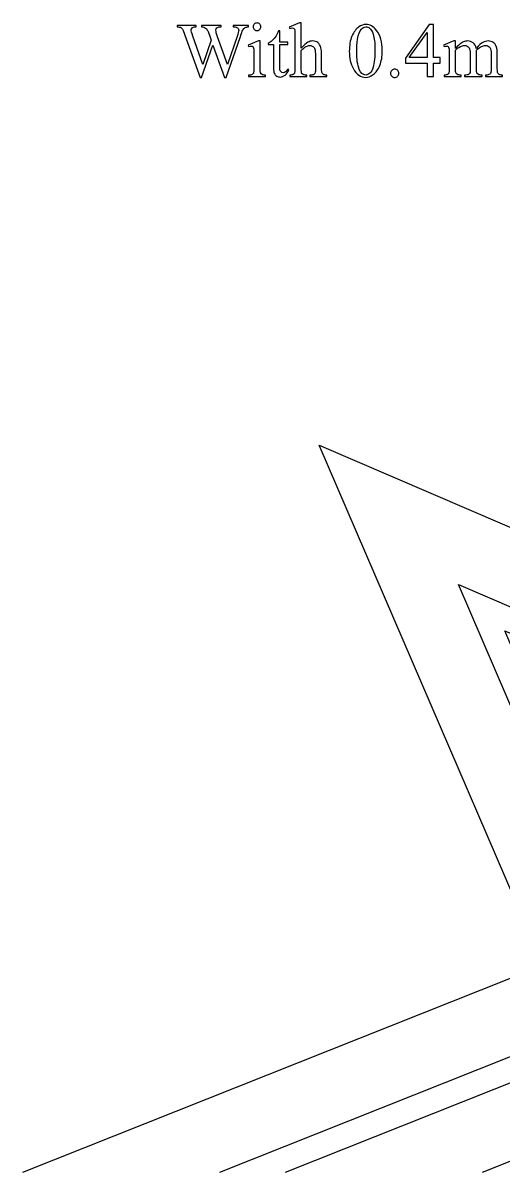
# Model space of a CAD drawing. Extents: x -180 to 179, y -90 to 90.
# Drawn here: x -180.1 to -140.6, y -4.5 to 90.2 of the extents above; entities that cross this region are included whole.
import ezdxf

# ---------------------------------------------------------------- set-up
doc = ezdxf.new("R2010")
doc.units = 0
doc.layers.add('LAYER_1', color=7, linetype='CONTINUOUS')

msp = doc.modelspace()

# ---------------------------------------------------------------- linework, layer by layer
at = {"layer": 'LAYER_1'}
for points, knots in [([(-161.546, 90.0159), (-161.546, 90.0159), (-161.546, 89.9005), (-161.546, 89.9005), (-161.546, 89.9005), (-161.655, 89.9005), (-161.7439, 89.8815), (-161.8127, 89.8423), (-161.8127, 89.8423), (-161.8804, 89.8021), (-161.946, 89.7291), (-162.0074, 89.6222), (-162.0074, 89.6222), (-162.0487, 89.5491), (-162.1143, 89.3766), (-162.2032, 89.1036), (-162.2032, 89.1036), (-162.2032, 89.1036), (-163.3748, 85.7148), (-163.3748, 85.7148), (-163.3748, 85.7148), (-163.3748, 85.7148), (-163.4986, 85.7148), (-163.4986, 85.7148), (-163.4986, 85.7148), (-163.4986, 85.7148), (-164.4575, 88.403), (-164.4575, 88.403), (-164.4575, 88.403), (-164.4575, 88.403), (-165.4089, 85.7148), (-165.4089, 85.7148), (-165.4089, 85.7148), (-165.4089, 85.7148), (-165.5211, 85.7148), (-165.5211, 85.7148), (-165.5211, 85.7148), (-165.5211, 85.7148), (-166.7699, 89.2062), (-166.7699, 89.2062), (-166.7699, 89.2062), (-166.8631, 89.4666), (-166.9223, 89.6211), (-166.9467, 89.6687), (-166.9467, 89.6687), (-166.9879, 89.747), (-167.0451, 89.8053), (-167.116, 89.8434), (-167.116, 89.8434), (-167.1869, 89.8815), (-167.2843, 89.9005), (-167.406, 89.9005), (-167.406, 89.9005), (-167.406, 89.9005), (-167.406, 90.0159), (-167.406, 90.0159), (-167.406, 90.0159), (-167.406, 90.0159), (-165.8492, 90.0159), (-165.8492, 90.0159), (-165.8492, 90.0159), (-165.8492, 90.0159), (-165.8492, 89.9005), (-165.8492, 89.9005), (-165.8492, 89.9005), (-165.8492, 89.9005), (-165.9233, 89.9005), (-165.9233, 89.9005), (-165.9233, 89.9005), (-166.0333, 89.9005), (-166.1169, 89.8762), (-166.1751, 89.8264), (-166.1751, 89.8264), (-166.2323, 89.7767), (-166.2619, 89.7164), (-166.2619, 89.6465), (-166.2619, 89.6465), (-166.2619, 89.5745), (-166.2164, 89.4073), (-166.1254, 89.147), (-166.1254, 89.147), (-166.1254, 89.147), (-165.2978, 86.7879), (-165.2978, 86.7879), (-165.2978, 86.7879), (-165.2978, 86.7879), (-164.6003, 88.7935), (-164.6003, 88.7935), (-164.6003, 88.7935), (-164.6003, 88.7935), (-164.7242, 89.147), (-164.7242, 89.147), (-164.7242, 89.147), (-164.7242, 89.147), (-164.8226, 89.4295), (-164.8226, 89.4295), (-164.8226, 89.4295), (-164.866, 89.5333), (-164.9147, 89.6243), (-164.9686, 89.7026), (-164.9686, 89.7026), (-164.9962, 89.7418), (-165.029, 89.7746), (-165.0681, 89.8021), (-165.0681, 89.8021), (-165.12, 89.8391), (-165.1718, 89.8656), (-165.2226, 89.8825), (-165.2226, 89.8825), (-165.2629, 89.8942), (-165.3242, 89.9005), (-165.4089, 89.9005), (-165.4089, 89.9005), (-165.4089, 89.9005), (-165.4089, 90.0159), (-165.4089, 90.0159), (-165.4089, 90.0159), (-165.4089, 90.0159), (-163.7717, 90.0159), (-163.7717, 90.0159), (-163.7717, 90.0159), (-163.7717, 90.0159), (-163.7717, 89.9005), (-163.7717, 89.9005), (-163.7717, 89.9005), (-163.7717, 89.9005), (-163.8839, 89.9005), (-163.8839, 89.9005), (-163.8839, 89.9005), (-163.9992, 89.9005), (-164.0839, 89.8762), (-164.1379, 89.8264), (-164.1379, 89.8264), (-164.1918, 89.7767), (-164.2183, 89.71), (-164.2183, 89.6253), (-164.2183, 89.6253), (-164.2183, 89.5195), (-164.1717, 89.3354), (-164.0786, 89.0729), (-164.0786, 89.0729), (-164.0786, 89.0729), (-163.2732, 86.7879), (-163.2732, 86.7879), (-163.2732, 86.7879), (-163.2732, 86.7879), (-162.4731, 89.1036), (-162.4731, 89.1036), (-162.4731, 89.1036), (-162.3821, 89.3608), (-162.3366, 89.5375), (-162.3366, 89.637), (-162.3366, 89.637), (-162.3366, 89.6846), (-162.3514, 89.7291), (-162.381, 89.7703), (-162.381, 89.7703), (-162.4117, 89.8116), (-162.4488, 89.8412), (-162.4943, 89.8571), (-162.4943, 89.8571), (-162.5726, 89.8867), (-162.6752, 89.9005), (-162.8012, 89.9005), (-162.8012, 89.9005), (-162.8012, 89.9005), (-162.8012, 90.0159), (-162.8012, 90.0159), (-162.8012, 90.0159), (-162.8012, 90.0159), (-161.546, 90.0159), (-161.546, 90.0159)], [0, 0, 0, 0, 0.0232558, 0.0232558, 0.0232558, 0.0232558, 0.0465116, 0.0465116, 0.0465116, 0.0465116, 0.0697674, 0.0697674, 0.0697674, 0.0697674, 0.0930233, 0.0930233, 0.0930233, 0.0930233, 0.1162791, 0.1162791, 0.1162791, 0.1162791, 0.1395349, 0.1395349, 0.1395349, 0.1395349, 0.1627907, 0.1627907, 0.1627907, 0.1627907, 0.1860465, 0.1860465, 0.1860465, 0.1860465, 0.2093023, 0.2093023, 0.2093023, 0.2093023, 0.2325581, 0.2325581, 0.2325581, 0.2325581, 0.255814, 0.255814, 0.255814, 0.255814, 0.2790698, 0.2790698, 0.2790698, 0.2790698, 0.3023256, 0.3023256, 0.3023256, 0.3023256, 0.3255814, 0.3255814, 0.3255814, 0.3255814, 0.3488372, 0.3488372, 0.3488372, 0.3488372, 0.372093, 0.372093, 0.372093, 0.372093, 0.3953488, 0.3953488, 0.3953488, 0.3953488, 0.4186047, 0.4186047, 0.4186047, 0.4186047, 0.4418605, 0.4418605, 0.4418605, 0.4418605, 0.4651163, 0.4651163, 0.4651163, 0.4651163, 0.4883721, 0.4883721, 0.4883721, 0.4883721, 0.5116279, 0.5116279, 0.5116279, 0.5116279, 0.5348837, 0.5348837, 0.5348837, 0.5348837, 0.5581395, 0.5581395, 0.5581395, 0.5581395, 0.5813953, 0.5813953, 0.5813953, 0.5813953, 0.6046512, 0.6046512, 0.6046512, 0.6046512, 0.627907, 0.627907, 0.627907, 0.627907, 0.6511628, 0.6511628, 0.6511628, 0.6511628, 0.6744186, 0.6744186, 0.6744186, 0.6744186, 0.6976744, 0.6976744, 0.6976744, 0.6976744, 0.7209302, 0.7209302, 0.7209302, 0.7209302, 0.744186, 0.744186, 0.744186, 0.744186, 0.7674419, 0.7674419, 0.7674419, 0.7674419, 0.7906977, 0.7906977, 0.7906977, 0.7906977, 0.8139535, 0.8139535, 0.8139535, 0.8139535, 0.8372093, 0.8372093, 0.8372093, 0.8372093, 0.8604651, 0.8604651, 0.8604651, 0.8604651, 0.8837209, 0.8837209, 0.8837209, 0.8837209, 0.9069767, 0.9069767, 0.9069767, 0.9069767, 0.9302326, 0.9302326, 0.9302326, 0.9302326, 0.9534884, 0.9534884, 0.9534884, 0.9534884, 0.9767442, 0.9767442, 0.9767442, 0.9767442, 1, 1, 1, 1]), ([(-160.8295, 90.2201), (-160.7428, 90.2201), (-160.6687, 90.1894), (-160.6073, 90.1291), (-160.6073, 90.1291), (-160.547, 90.0677), (-160.5163, 89.9936), (-160.5163, 89.9069), (-160.5163, 89.9069), (-160.5163, 89.8201), (-160.547, 89.746), (-160.6073, 89.6835), (-160.6073, 89.6835), (-160.6687, 89.6222), (-160.7428, 89.5904), (-160.8295, 89.5904), (-160.8295, 89.5904), (-160.9163, 89.5904), (-160.9904, 89.6222), (-161.0529, 89.6835), (-161.0529, 89.6835), (-161.1142, 89.746), (-161.146, 89.8201), (-161.146, 89.9069), (-161.146, 89.9069), (-161.146, 89.9936), (-161.1153, 90.0677), (-161.0539, 90.1291), (-161.0539, 90.1291), (-160.9936, 90.1894), (-160.9184, 90.2201), (-160.8295, 90.2201)], [0, 0, 0, 0, 0.125, 0.125, 0.125, 0.125, 0.25, 0.25, 0.25, 0.25, 0.375, 0.375, 0.375, 0.375, 0.5, 0.5, 0.5, 0.5, 0.625, 0.625, 0.625, 0.625, 0.75, 0.75, 0.75, 0.75, 0.875, 0.875, 0.875, 0.875, 1, 1, 1, 1]), ([(-157.189, 90.2201), (-157.189, 90.2201), (-157.189, 88.1426), (-157.189, 88.1426), (-157.189, 88.1426), (-156.9604, 88.3945), (-156.7783, 88.5564), (-156.6439, 88.6284), (-156.6439, 88.6284), (-156.5095, 88.6993), (-156.3751, 88.7353), (-156.2407, 88.7353), (-156.2407, 88.7353), (-156.0798, 88.7353), (-155.9412, 88.6908), (-155.8248, 88.6019), (-155.8248, 88.6019), (-155.7094, 88.513), (-155.6237, 88.3733), (-155.5676, 88.1828), (-155.5676, 88.1828), (-155.5284, 88.0505), (-155.5094, 87.8092), (-155.5094, 87.4579), (-155.5094, 87.4579), (-155.5094, 87.4579), (-155.5094, 86.4525), (-155.5094, 86.4525), (-155.5094, 86.4525), (-155.5094, 86.2736), (-155.4946, 86.1498), (-155.4649, 86.0842), (-155.4649, 86.0842), (-155.4448, 86.0344), (-155.4099, 85.9953), (-155.3602, 85.9656), (-155.3602, 85.9656), (-155.3104, 85.937), (-155.2194, 85.9222), (-155.0871, 85.9222), (-155.0871, 85.9222), (-155.0871, 85.9222), (-155.0871, 85.8111), (-155.0871, 85.8111), (-155.0871, 85.8111), (-155.0871, 85.8111), (-156.482, 85.8111), (-156.482, 85.8111), (-156.482, 85.8111), (-156.482, 85.8111), (-156.482, 85.9222), (-156.482, 85.9222), (-156.482, 85.9222), (-156.482, 85.9222), (-156.4174, 85.9222), (-156.4174, 85.9222), (-156.4174, 85.9222), (-156.2851, 85.9222), (-156.1931, 85.9434), (-156.1412, 85.9836), (-156.1412, 85.9836), (-156.0894, 86.0238), (-156.0534, 86.0831), (-156.0333, 86.1614), (-156.0333, 86.1614), (-156.0269, 86.1942), (-156.0237, 86.2916), (-156.0237, 86.4525), (-156.0237, 86.4525), (-156.0237, 86.4525), (-156.0237, 87.4579), (-156.0237, 87.4579), (-156.0237, 87.4579), (-156.0237, 87.768), (-156.0396, 87.9712), (-156.0714, 88.0685), (-156.0714, 88.0685), (-156.1042, 88.1659), (-156.155, 88.2379), (-156.2248, 88.2865), (-156.2248, 88.2865), (-156.2957, 88.3352), (-156.3804, 88.3596), (-156.4799, 88.3596), (-156.4799, 88.3596), (-156.5804, 88.3596), (-156.6863, 88.3331), (-156.7953, 88.2791), (-156.7953, 88.2791), (-156.9053, 88.2252), (-157.0366, 88.1172), (-157.189, 87.9532), (-157.189, 87.9532), (-157.189, 87.9532), (-157.189, 86.4525), (-157.189, 86.4525), (-157.189, 86.4525), (-157.189, 86.2588), (-157.1784, 86.1381), (-157.1572, 86.0905), (-157.1572, 86.0905), (-157.135, 86.0429), (-157.0948, 86.0027), (-157.0355, 85.9709), (-157.0355, 85.9709), (-156.9773, 85.9392), (-156.8757, 85.9222), (-156.7307, 85.9222), (-156.7307, 85.9222), (-156.7307, 85.9222), (-156.7307, 85.8111), (-156.7307, 85.8111), (-156.7307, 85.8111), (-156.7307, 85.8111), (-158.1383, 85.8111), (-158.1383, 85.8111), (-158.1383, 85.8111), (-158.1383, 85.8111), (-158.1383, 85.9222), (-158.1383, 85.9222), (-158.1383, 85.9222), (-158.0123, 85.9222), (-157.9129, 85.9423), (-157.8409, 85.9815), (-157.8409, 85.9815), (-157.7996, 86.0027), (-157.7658, 86.0418), (-157.7414, 86.099), (-157.7414, 86.099), (-157.716, 86.1572), (-157.7044, 86.2747), (-157.7044, 86.4525), (-157.7044, 86.4525), (-157.7044, 86.4525), (-157.7044, 89.0231), (-157.7044, 89.0231), (-157.7044, 89.0231), (-157.7044, 89.3481), (-157.7118, 89.547), (-157.7277, 89.6222), (-157.7277, 89.6222), (-157.7425, 89.6962), (-157.7668, 89.747), (-157.7986, 89.7735), (-157.7986, 89.7735), (-157.8303, 89.801), (-157.8737, 89.8137), (-157.9277, 89.8137), (-157.9277, 89.8137), (-157.9711, 89.8137), (-158.0409, 89.7978), (-158.1383, 89.764), (-158.1383, 89.764), (-158.1383, 89.764), (-158.1817, 89.873), (-158.1817, 89.873), (-158.1817, 89.873), (-158.1817, 89.873), (-157.3318, 90.2201), (-157.3318, 90.2201), (-157.3318, 90.2201), (-157.3318, 90.2201), (-157.189, 90.2201), (-157.189, 90.2201)], [0, 0, 0, 0, 0.0243902, 0.0243902, 0.0243902, 0.0243902, 0.0487805, 0.0487805, 0.0487805, 0.0487805, 0.0731707, 0.0731707, 0.0731707, 0.0731707, 0.097561, 0.097561, 0.097561, 0.097561, 0.1219512, 0.1219512, 0.1219512, 0.1219512, 0.1463415, 0.1463415, 0.1463415, 0.1463415, 0.1707317, 0.1707317, 0.1707317, 0.1707317, 0.195122, 0.195122, 0.195122, 0.195122, 0.2195122, 0.2195122, 0.2195122, 0.2195122, 0.2439024, 0.2439024, 0.2439024, 0.2439024, 0.2682927, 0.2682927, 0.2682927, 0.2682927, 0.2926829, 0.2926829, 0.2926829, 0.2926829, 0.3170732, 0.3170732, 0.3170732, 0.3170732, 0.3414634, 0.3414634, 0.3414634, 0.3414634, 0.3658537, 0.3658537, 0.3658537, 0.3658537, 0.3902439, 0.3902439, 0.3902439, 0.3902439, 0.4146341, 0.4146341, 0.4146341, 0.4146341, 0.4390244, 0.4390244, 0.4390244, 0.4390244, 0.4634146, 0.4634146, 0.4634146, 0.4634146, 0.4878049, 0.4878049, 0.4878049, 0.4878049, 0.5121951, 0.5121951, 0.5121951, 0.5121951, 0.5365854, 0.5365854, 0.5365854, 0.5365854, 0.5609756, 0.5609756, 0.5609756, 0.5609756, 0.5853659, 0.5853659, 0.5853659, 0.5853659, 0.6097561, 0.6097561, 0.6097561, 0.6097561, 0.6341463, 0.6341463, 0.6341463, 0.6341463, 0.6585366, 0.6585366, 0.6585366, 0.6585366, 0.6829268, 0.6829268, 0.6829268, 0.6829268, 0.7073171, 0.7073171, 0.7073171, 0.7073171, 0.7317073, 0.7317073, 0.7317073, 0.7317073, 0.7560976, 0.7560976, 0.7560976, 0.7560976, 0.7804878, 0.7804878, 0.7804878, 0.7804878, 0.804878, 0.804878, 0.804878, 0.804878, 0.8292683, 0.8292683, 0.8292683, 0.8292683, 0.8536585, 0.8536585, 0.8536585, 0.8536585, 0.8780488, 0.8780488, 0.8780488, 0.8780488, 0.902439, 0.902439, 0.902439, 0.902439, 0.9268293, 0.9268293, 0.9268293, 0.9268293, 0.9512195, 0.9512195, 0.9512195, 0.9512195, 0.9756098, 0.9756098, 0.9756098, 0.9756098, 1, 1, 1, 1]), ([(-153.2297, 87.8886), (-153.2297, 88.368), (-153.1578, 88.7808), (-153.0128, 89.1269), (-153.0128, 89.1269), (-152.8678, 89.4729), (-152.6762, 89.7312), (-152.436, 89.9005), (-152.436, 89.9005), (-152.2497, 90.0349), (-152.0582, 90.1026), (-151.8592, 90.1026), (-151.8592, 90.1026), (-151.5375, 90.1026), (-151.2475, 89.9375), (-150.9914, 89.6095), (-150.9914, 89.6095), (-150.6707, 89.202), (-150.5109, 88.6506), (-150.5109, 87.9532), (-150.5109, 87.9532), (-150.5109, 87.4653), (-150.5807, 87.0515), (-150.7215, 86.7107), (-150.7215, 86.7107), (-150.8622, 86.3688), (-151.0411, 86.1212), (-151.2591, 85.9677), (-151.2591, 85.9677), (-151.4771, 85.8132), (-151.6877, 85.737), (-151.8909, 85.737), (-151.8909, 85.737), (-152.291, 85.737), (-152.6254, 85.973), (-152.8921, 86.4472), (-152.8921, 86.4472), (-153.1176, 86.8462), (-153.2297, 87.3266), (-153.2297, 87.8886)], [0, 0, 0, 0, 0.1, 0.1, 0.1, 0.1, 0.2, 0.2, 0.2, 0.2, 0.3, 0.3, 0.3, 0.3, 0.4, 0.4, 0.4, 0.4, 0.5, 0.5, 0.5, 0.5, 0.6, 0.6, 0.6, 0.6, 0.7, 0.7, 0.7, 0.7, 0.8, 0.8, 0.8, 0.8, 0.9, 0.9, 0.9, 0.9, 1, 1, 1, 1]), ([(-145.742, 87.3616), (-145.742, 87.3616), (-145.742, 86.9213), (-145.742, 86.9213), (-145.742, 86.9213), (-145.742, 86.9213), (-146.3061, 86.9213), (-146.3061, 86.9213), (-146.3061, 86.9213), (-146.3061, 86.9213), (-146.3061, 85.8111), (-146.3061, 85.8111), (-146.3061, 85.8111), (-146.3061, 85.8111), (-146.8184, 85.8111), (-146.8184, 85.8111), (-146.8184, 85.8111), (-146.8184, 85.8111), (-146.8184, 86.9213), (-146.8184, 86.9213), (-146.8184, 86.9213), (-146.8184, 86.9213), (-148.5974, 86.9213), (-148.5974, 86.9213), (-148.5974, 86.9213), (-148.5974, 86.9213), (-148.5974, 87.3182), (-148.5974, 87.3182), (-148.5974, 87.3182), (-148.5974, 87.3182), (-146.6469, 90.1026), (-146.6469, 90.1026), (-146.6469, 90.1026), (-146.6469, 90.1026), (-146.3061, 90.1026), (-146.3061, 90.1026), (-146.3061, 90.1026), (-146.3061, 90.1026), (-146.3061, 87.3616), (-146.3061, 87.3616), (-146.3061, 87.3616), (-146.3061, 87.3616), (-145.742, 87.3616), (-145.742, 87.3616)], [0, 0, 0, 0, 0.0909091, 0.0909091, 0.0909091, 0.0909091, 0.1818182, 0.1818182, 0.1818182, 0.1818182, 0.2727273, 0.2727273, 0.2727273, 0.2727273, 0.3636364, 0.3636364, 0.3636364, 0.3636364, 0.4545455, 0.4545455, 0.4545455, 0.4545455, 0.5454545, 0.5454545, 0.5454545, 0.5454545, 0.6363636, 0.6363636, 0.6363636, 0.6363636, 0.7272727, 0.7272727, 0.7272727, 0.7272727, 0.8181818, 0.8181818, 0.8181818, 0.8181818, 0.9090909, 0.9090909, 0.9090909, 0.9090909, 1, 1, 1, 1]), ([(-158.9627, 89.5841), (-158.9627, 89.5841), (-158.9627, 88.6517), (-158.9627, 88.6517), (-158.9627, 88.6517), (-158.9627, 88.6517), (-158.2991, 88.6517), (-158.2991, 88.6517), (-158.2991, 88.6517), (-158.2991, 88.6517), (-158.2991, 88.4347), (-158.2991, 88.4347), (-158.2991, 88.4347), (-158.2991, 88.4347), (-158.9627, 88.4347), (-158.9627, 88.4347), (-158.9627, 88.4347), (-158.9627, 88.4347), (-158.9627, 86.5922), (-158.9627, 86.5922), (-158.9627, 86.5922), (-158.9627, 86.408), (-158.9362, 86.2842), (-158.8833, 86.2207), (-158.8833, 86.2207), (-158.8315, 86.1561), (-158.7637, 86.1244), (-158.6812, 86.1244), (-158.6812, 86.1244), (-158.6124, 86.1244), (-158.5468, 86.1455), (-158.4822, 86.1879), (-158.4822, 86.1879), (-158.4187, 86.2302), (-158.369, 86.2926), (-158.333, 86.3752), (-158.333, 86.3752), (-158.333, 86.3752), (-158.2123, 86.3752), (-158.2123, 86.3752), (-158.2123, 86.3752), (-158.2854, 86.1731), (-158.387, 86.0207), (-158.5192, 85.918), (-158.5192, 85.918), (-158.6515, 85.8153), (-158.7881, 85.7645), (-158.9288, 85.7645), (-158.9288, 85.7645), (-159.0241, 85.7645), (-159.1172, 85.791), (-159.2082, 85.8439), (-159.2082, 85.8439), (-159.2992, 85.8968), (-159.3659, 85.972), (-159.4093, 86.0704), (-159.4093, 86.0704), (-159.4527, 86.1678), (-159.4749, 86.3191), (-159.4749, 86.5244), (-159.4749, 86.5244), (-159.4749, 86.5244), (-159.4749, 88.4347), (-159.4749, 88.4347), (-159.4749, 88.4347), (-159.4749, 88.4347), (-159.9237, 88.4347), (-159.9237, 88.4347), (-159.9237, 88.4347), (-159.9237, 88.4347), (-159.9237, 88.5363), (-159.9237, 88.5363), (-159.9237, 88.5363), (-159.8104, 88.5818), (-159.694, 88.6591), (-159.5755, 88.767), (-159.5755, 88.767), (-159.4569, 88.876), (-159.35, 89.0052), (-159.258, 89.1533), (-159.258, 89.1533), (-159.2103, 89.2316), (-159.1437, 89.3756), (-159.059, 89.5841), (-159.059, 89.5841), (-159.059, 89.5841), (-158.9627, 89.5841), (-158.9627, 89.5841)], [0, 0, 0, 0, 0.0454545, 0.0454545, 0.0454545, 0.0454545, 0.0909091, 0.0909091, 0.0909091, 0.0909091, 0.1363636, 0.1363636, 0.1363636, 0.1363636, 0.1818182, 0.1818182, 0.1818182, 0.1818182, 0.2272727, 0.2272727, 0.2272727, 0.2272727, 0.2727273, 0.2727273, 0.2727273, 0.2727273, 0.3181818, 0.3181818, 0.3181818, 0.3181818, 0.3636364, 0.3636364, 0.3636364, 0.3636364, 0.4090909, 0.4090909, 0.4090909, 0.4090909, 0.4545455, 0.4545455, 0.4545455, 0.4545455, 0.5, 0.5, 0.5, 0.5, 0.5454545, 0.5454545, 0.5454545, 0.5454545, 0.5909091, 0.5909091, 0.5909091, 0.5909091, 0.6363636, 0.6363636, 0.6363636, 0.6363636, 0.6818182, 0.6818182, 0.6818182, 0.6818182, 0.7272727, 0.7272727, 0.7272727, 0.7272727, 0.7727273, 0.7727273, 0.7727273, 0.7727273, 0.8181818, 0.8181818, 0.8181818, 0.8181818, 0.8636364, 0.8636364, 0.8636364, 0.8636364, 0.9090909, 0.9090909, 0.9090909, 0.9090909, 0.9545455, 0.9545455, 0.9545455, 0.9545455, 1, 1, 1, 1]), ([(-152.6223, 87.8114), (-152.6223, 87.2324), (-152.5513, 86.7594), (-152.4085, 86.3942), (-152.4085, 86.3942), (-152.291, 86.0863), (-152.1143, 85.9318), (-151.8814, 85.9318), (-151.8814, 85.9318), (-151.7692, 85.9318), (-151.6539, 85.9826), (-151.5343, 86.082), (-151.5343, 86.082), (-151.4136, 86.1826), (-151.3226, 86.3509), (-151.2612, 86.5858), (-151.2612, 86.5858), (-151.166, 86.9414), (-151.1184, 87.4431), (-151.1184, 88.0897), (-151.1184, 88.0897), (-151.1184, 88.5691), (-151.1681, 88.9692), (-151.2676, 89.2898), (-151.2676, 89.2898), (-151.3417, 89.528), (-151.438, 89.6962), (-151.5555, 89.7957), (-151.5555, 89.7957), (-151.6401, 89.8635), (-151.7428, 89.8973), (-151.8624, 89.8973), (-151.8624, 89.8973), (-152.0031, 89.8973), (-152.128, 89.8349), (-152.2381, 89.7089), (-152.2381, 89.7089), (-152.3862, 89.5375), (-152.4878, 89.2676), (-152.5418, 88.8993), (-152.5418, 88.8993), (-152.5958, 88.531), (-152.6223, 88.1691), (-152.6223, 87.8114)], [0, 0, 0, 0, 0.0909091, 0.0909091, 0.0909091, 0.0909091, 0.1818182, 0.1818182, 0.1818182, 0.1818182, 0.2727273, 0.2727273, 0.2727273, 0.2727273, 0.3636364, 0.3636364, 0.3636364, 0.3636364, 0.4545455, 0.4545455, 0.4545455, 0.4545455, 0.5454545, 0.5454545, 0.5454545, 0.5454545, 0.6363636, 0.6363636, 0.6363636, 0.6363636, 0.7272727, 0.7272727, 0.7272727, 0.7272727, 0.8181818, 0.8181818, 0.8181818, 0.8181818, 0.9090909, 0.9090909, 0.9090909, 0.9090909, 1, 1, 1, 1]), ([(-146.8184, 87.3616), (-146.8184, 87.3616), (-146.8184, 89.4486), (-146.8184, 89.4486), (-146.8184, 89.4486), (-146.8184, 89.4486), (-148.2937, 87.3616), (-148.2937, 87.3616), (-148.2937, 87.3616), (-148.2937, 87.3616), (-146.8184, 87.3616), (-146.8184, 87.3616)], [0, 0, 0, 0, 0.3333333, 0.3333333, 0.3333333, 0.3333333, 0.6666667, 0.6666667, 0.6666667, 0.6666667, 1, 1, 1, 1]), ([(-160.5724, 88.7353), (-160.5724, 88.7353), (-160.5724, 86.4525), (-160.5724, 86.4525), (-160.5724, 86.4525), (-160.5724, 86.2747), (-160.5597, 86.1572), (-160.5332, 86.0979), (-160.5332, 86.0979), (-160.5078, 86.0386), (-160.4697, 85.9953), (-160.4189, 85.9656), (-160.4189, 85.9656), (-160.3681, 85.937), (-160.275, 85.9222), (-160.1406, 85.9222), (-160.1406, 85.9222), (-160.1406, 85.9222), (-160.1406, 85.8111), (-160.1406, 85.8111), (-160.1406, 85.8111), (-160.1406, 85.8111), (-161.5206, 85.8111), (-161.5206, 85.8111), (-161.5206, 85.8111), (-161.5206, 85.8111), (-161.5206, 85.9222), (-161.5206, 85.9222), (-161.5206, 85.9222), (-161.382, 85.9222), (-161.2889, 85.936), (-161.2423, 85.9635), (-161.2423, 85.9635), (-161.1947, 85.99), (-161.1566, 86.0344), (-161.1291, 86.0969), (-161.1291, 86.0969), (-161.1005, 86.1582), (-161.0867, 86.2768), (-161.0867, 86.4525), (-161.0867, 86.4525), (-161.0867, 86.4525), (-161.0867, 87.5478), (-161.0867, 87.5478), (-161.0867, 87.5478), (-161.0867, 87.8558), (-161.0962, 88.0548), (-161.1142, 88.1458), (-161.1142, 88.1458), (-161.1291, 88.2125), (-161.1523, 88.258), (-161.183, 88.2834), (-161.183, 88.2834), (-161.2137, 88.3098), (-161.2561, 88.3225), (-161.31, 88.3225), (-161.31, 88.3225), (-161.3682, 88.3225), (-161.4381, 88.3067), (-161.5206, 88.276), (-161.5206, 88.276), (-161.5206, 88.276), (-161.564, 88.3881), (-161.564, 88.3881), (-161.564, 88.3881), (-161.564, 88.3881), (-160.7089, 88.7353), (-160.7089, 88.7353), (-160.7089, 88.7353), (-160.7089, 88.7353), (-160.5724, 88.7353), (-160.5724, 88.7353)], [0, 0, 0, 0, 0.0555556, 0.0555556, 0.0555556, 0.0555556, 0.1111111, 0.1111111, 0.1111111, 0.1111111, 0.1666667, 0.1666667, 0.1666667, 0.1666667, 0.2222222, 0.2222222, 0.2222222, 0.2222222, 0.2777778, 0.2777778, 0.2777778, 0.2777778, 0.3333333, 0.3333333, 0.3333333, 0.3333333, 0.3888889, 0.3888889, 0.3888889, 0.3888889, 0.4444444, 0.4444444, 0.4444444, 0.4444444, 0.5, 0.5, 0.5, 0.5, 0.5555556, 0.5555556, 0.5555556, 0.5555556, 0.6111111, 0.6111111, 0.6111111, 0.6111111, 0.6666667, 0.6666667, 0.6666667, 0.6666667, 0.7222222, 0.7222222, 0.7222222, 0.7222222, 0.7777778, 0.7777778, 0.7777778, 0.7777778, 0.8333333, 0.8333333, 0.8333333, 0.8333333, 0.8888889, 0.8888889, 0.8888889, 0.8888889, 0.9444444, 0.9444444, 0.9444444, 0.9444444, 1, 1, 1, 1]), ([(-144.4805, 88.1299), (-144.2731, 88.3373), (-144.1514, 88.4559), (-144.1143, 88.4866), (-144.1143, 88.4866), (-144.0212, 88.5659), (-143.9206, 88.6263), (-143.8137, 88.6697), (-143.8137, 88.6697), (-143.7058, 88.7131), (-143.6, 88.7353), (-143.4941, 88.7353), (-143.4941, 88.7353), (-143.3163, 88.7353), (-143.1629, 88.6834), (-143.0348, 88.5797), (-143.0348, 88.5797), (-142.9068, 88.477), (-142.821, 88.3268), (-142.7776, 88.1299), (-142.7776, 88.1299), (-142.5649, 88.3786), (-142.385, 88.5416), (-142.2379, 88.6189), (-142.2379, 88.6189), (-142.0918, 88.6961), (-141.9405, 88.7353), (-141.786, 88.7353), (-141.786, 88.7353), (-141.6346, 88.7353), (-141.5013, 88.6961), (-141.3838, 88.6189), (-141.3838, 88.6189), (-141.2674, 88.5416), (-141.1753, 88.4146), (-141.1065, 88.2389), (-141.1065, 88.2389), (-141.061, 88.1193), (-141.0388, 87.9309), (-141.0388, 87.6748), (-141.0388, 87.6748), (-141.0388, 87.6748), (-141.0388, 86.4525), (-141.0388, 86.4525), (-141.0388, 86.4525), (-141.0388, 86.2747), (-141.025, 86.1529), (-140.9986, 86.0873), (-140.9986, 86.0873), (-140.9774, 86.0418), (-140.9393, 86.0027), (-140.8832, 85.9709), (-140.8832, 85.9709), (-140.8271, 85.9392), (-140.7372, 85.9222), (-140.6102, 85.9222), (-140.6102, 85.9222), (-140.6102, 85.9222), (-140.6102, 85.8111), (-140.6102, 85.8111), (-140.6102, 85.8111), (-140.6102, 85.8111), (-142.0125, 85.8111), (-142.0125, 85.8111), (-142.0125, 85.8111), (-142.0125, 85.8111), (-142.0125, 85.9222), (-142.0125, 85.9222), (-142.0125, 85.9222), (-142.0125, 85.9222), (-141.9532, 85.9222), (-141.9532, 85.9222), (-141.9532, 85.9222), (-141.8315, 85.9222), (-141.7362, 85.9466), (-141.6674, 85.9942), (-141.6674, 85.9942), (-141.6198, 86.027), (-141.586, 86.0799), (-141.5658, 86.1519), (-141.5658, 86.1519), (-141.5574, 86.1868), (-141.5531, 86.2874), (-141.5531, 86.4525), (-141.5531, 86.4525), (-141.5531, 86.4525), (-141.5531, 87.6748), (-141.5531, 87.6748), (-141.5531, 87.6748), (-141.5531, 87.9066), (-141.5807, 88.0696), (-141.6368, 88.1648), (-141.6368, 88.1648), (-141.7172, 88.2971), (-141.8463, 88.3627), (-142.0241, 88.3627), (-142.0241, 88.3627), (-142.1342, 88.3627), (-142.2442, 88.3352), (-142.3543, 88.2813), (-142.3543, 88.2813), (-142.4654, 88.2262), (-142.5988, 88.1246), (-142.7565, 87.9754), (-142.7565, 87.9754), (-142.7565, 87.9754), (-142.7628, 87.9415), (-142.7628, 87.9415), (-142.7628, 87.9415), (-142.7628, 87.9415), (-142.7565, 87.8082), (-142.7565, 87.8082), (-142.7565, 87.8082), (-142.7565, 87.8082), (-142.7565, 86.4525), (-142.7565, 86.4525), (-142.7565, 86.4525), (-142.7565, 86.2588), (-142.7448, 86.1381), (-142.7237, 86.0905), (-142.7237, 86.0905), (-142.7014, 86.0429), (-142.6612, 86.0027), (-142.6009, 85.9709), (-142.6009, 85.9709), (-142.5416, 85.9392), (-142.439, 85.9222), (-142.294, 85.9222), (-142.294, 85.9222), (-142.294, 85.9222), (-142.294, 85.8111), (-142.294, 85.8111), (-142.294, 85.8111), (-142.294, 85.8111), (-143.7301, 85.8111), (-143.7301, 85.8111), (-143.7301, 85.8111), (-143.7301, 85.8111), (-143.7301, 85.9222), (-143.7301, 85.9222), (-143.7301, 85.9222), (-143.5724, 85.9222), (-143.4645, 85.9413), (-143.4052, 85.9783), (-143.4052, 85.9783), (-143.347, 86.0154), (-143.3057, 86.0715), (-143.2835, 86.1455), (-143.2835, 86.1455), (-143.2729, 86.1815), (-143.2676, 86.2831), (-143.2676, 86.4525), (-143.2676, 86.4525), (-143.2676, 86.4525), (-143.2676, 87.6748), (-143.2676, 87.6748), (-143.2676, 87.6748), (-143.2676, 87.9066), (-143.3015, 88.0728), (-143.3703, 88.1733), (-143.3703, 88.1733), (-143.4613, 88.3056), (-143.5883, 88.3723), (-143.7513, 88.3723), (-143.7513, 88.3723), (-143.8635, 88.3723), (-143.9736, 88.3426), (-144.0836, 88.2823), (-144.0836, 88.2823), (-144.2551, 88.1913), (-144.3874, 88.0886), (-144.4805, 87.9754), (-144.4805, 87.9754), (-144.4805, 87.9754), (-144.4805, 86.4525), (-144.4805, 86.4525), (-144.4805, 86.4525), (-144.4805, 86.2672), (-144.4667, 86.1455), (-144.4413, 86.0905), (-144.4413, 86.0905), (-144.4159, 86.0344), (-144.3768, 85.9921), (-144.327, 85.9646), (-144.327, 85.9646), (-144.2762, 85.937), (-144.1736, 85.9222), (-144.018, 85.9222), (-144.018, 85.9222), (-144.018, 85.9222), (-144.018, 85.8111), (-144.018, 85.8111), (-144.018, 85.8111), (-144.018, 85.8111), (-145.4224, 85.8111), (-145.4224, 85.8111), (-145.4224, 85.8111), (-145.4224, 85.8111), (-145.4224, 85.9222), (-145.4224, 85.9222), (-145.4224, 85.9222), (-145.2922, 85.9222), (-145.2012, 85.937), (-145.1494, 85.9646), (-145.1494, 85.9646), (-145.0986, 85.9921), (-145.0583, 86.0365), (-145.0319, 86.0979), (-145.0319, 86.0979), (-145.0054, 86.1593), (-144.9917, 86.2768), (-144.9917, 86.4525), (-144.9917, 86.4525), (-144.9917, 86.4525), (-144.9917, 87.5383), (-144.9917, 87.5383), (-144.9917, 87.5383), (-144.9917, 87.8505), (-145.0012, 88.0516), (-145.0192, 88.1426), (-145.0192, 88.1426), (-145.034, 88.2114), (-145.0573, 88.258), (-145.088, 88.2834), (-145.088, 88.2834), (-145.1187, 88.3098), (-145.161, 88.3225), (-145.215, 88.3225), (-145.215, 88.3225), (-145.2732, 88.3225), (-145.342, 88.3067), (-145.4224, 88.276), (-145.4224, 88.276), (-145.4224, 88.276), (-145.469, 88.3881), (-145.469, 88.3881), (-145.469, 88.3881), (-145.469, 88.3881), (-144.6138, 88.7353), (-144.6138, 88.7353), (-144.6138, 88.7353), (-144.6138, 88.7353), (-144.4805, 88.7353), (-144.4805, 88.7353), (-144.4805, 88.7353), (-144.4805, 88.7353), (-144.4805, 88.1299), (-144.4805, 88.1299)], [0, 0, 0, 0, 0.016129, 0.016129, 0.016129, 0.016129, 0.0322581, 0.0322581, 0.0322581, 0.0322581, 0.0483871, 0.0483871, 0.0483871, 0.0483871, 0.0645161, 0.0645161, 0.0645161, 0.0645161, 0.0806452, 0.0806452, 0.0806452, 0.0806452, 0.0967742, 0.0967742, 0.0967742, 0.0967742, 0.1129032, 0.1129032, 0.1129032, 0.1129032, 0.1290323, 0.1290323, 0.1290323, 0.1290323, 0.1451613, 0.1451613, 0.1451613, 0.1451613, 0.1612903, 0.1612903, 0.1612903, 0.1612903, 0.1774194, 0.1774194, 0.1774194, 0.1774194, 0.1935484, 0.1935484, 0.1935484, 0.1935484, 0.2096774, 0.2096774, 0.2096774, 0.2096774, 0.2258065, 0.2258065, 0.2258065, 0.2258065, 0.2419355, 0.2419355, 0.2419355, 0.2419355, 0.2580645, 0.2580645, 0.2580645, 0.2580645, 0.2741935, 0.2741935, 0.2741935, 0.2741935, 0.2903226, 0.2903226, 0.2903226, 0.2903226, 0.3064516, 0.3064516, 0.3064516, 0.3064516, 0.3225806, 0.3225806, 0.3225806, 0.3225806, 0.3387097, 0.3387097, 0.3387097, 0.3387097, 0.3548387, 0.3548387, 0.3548387, 0.3548387, 0.3709677, 0.3709677, 0.3709677, 0.3709677, 0.3870968, 0.3870968, 0.3870968, 0.3870968, 0.4032258, 0.4032258, 0.4032258, 0.4032258, 0.4193548, 0.4193548, 0.4193548, 0.4193548, 0.4354839, 0.4354839, 0.4354839, 0.4354839, 0.4516129, 0.4516129, 0.4516129, 0.4516129, 0.4677419, 0.4677419, 0.4677419, 0.4677419, 0.483871, 0.483871, 0.483871, 0.483871, 0.5, 0.5, 0.5, 0.5, 0.516129, 0.516129, 0.516129, 0.516129, 0.5322581, 0.5322581, 0.5322581, 0.5322581, 0.5483871, 0.5483871, 0.5483871, 0.5483871, 0.5645161, 0.5645161, 0.5645161, 0.5645161, 0.5806452, 0.5806452, 0.5806452, 0.5806452, 0.5967742, 0.5967742, 0.5967742, 0.5967742, 0.6129032, 0.6129032, 0.6129032, 0.6129032, 0.6290323, 0.6290323, 0.6290323, 0.6290323, 0.6451613, 0.6451613, 0.6451613, 0.6451613, 0.6612903, 0.6612903, 0.6612903, 0.6612903, 0.6774194, 0.6774194, 0.6774194, 0.6774194, 0.6935484, 0.6935484, 0.6935484, 0.6935484, 0.7096774, 0.7096774, 0.7096774, 0.7096774, 0.7258065, 0.7258065, 0.7258065, 0.7258065, 0.7419355, 0.7419355, 0.7419355, 0.7419355, 0.7580645, 0.7580645, 0.7580645, 0.7580645, 0.7741935, 0.7741935, 0.7741935, 0.7741935, 0.7903226, 0.7903226, 0.7903226, 0.7903226, 0.8064516, 0.8064516, 0.8064516, 0.8064516, 0.8225806, 0.8225806, 0.8225806, 0.8225806, 0.8387097, 0.8387097, 0.8387097, 0.8387097, 0.8548387, 0.8548387, 0.8548387, 0.8548387, 0.8709677, 0.8709677, 0.8709677, 0.8709677, 0.8870968, 0.8870968, 0.8870968, 0.8870968, 0.9032258, 0.9032258, 0.9032258, 0.9032258, 0.9193548, 0.9193548, 0.9193548, 0.9193548, 0.9354839, 0.9354839, 0.9354839, 0.9354839, 0.9516129, 0.9516129, 0.9516129, 0.9516129, 0.9677419, 0.9677419, 0.9677419, 0.9677419, 0.983871, 0.983871, 0.983871, 0.983871, 1, 1, 1, 1]), ([(-149.4906, 86.4122), (-149.3933, 86.4122), (-149.3118, 86.3794), (-149.2462, 86.3117), (-149.2462, 86.3117), (-149.1795, 86.245), (-149.1467, 86.1635), (-149.1467, 86.0683), (-149.1467, 86.0683), (-149.1467, 85.973), (-149.1806, 85.8926), (-149.2472, 85.8249), (-149.2472, 85.8249), (-149.3139, 85.7582), (-149.3954, 85.7243), (-149.4906, 85.7243), (-149.4906, 85.7243), (-149.5859, 85.7243), (-149.6674, 85.7582), (-149.7341, 85.8249), (-149.7341, 85.8249), (-149.8007, 85.8926), (-149.8346, 85.973), (-149.8346, 86.0683), (-149.8346, 86.0683), (-149.8346, 86.1656), (-149.8007, 86.2471), (-149.7341, 86.3138), (-149.7341, 86.3138), (-149.6674, 86.3794), (-149.5859, 86.4122), (-149.4906, 86.4122)], [0, 0, 0, 0, 0.125, 0.125, 0.125, 0.125, 0.25, 0.25, 0.25, 0.25, 0.375, 0.375, 0.375, 0.375, 0.5, 0.5, 0.5, 0.5, 0.625, 0.625, 0.625, 0.625, 0.75, 0.75, 0.75, 0.75, 0.875, 0.875, 0.875, 0.875, 1, 1, 1, 1]), ([(-180.1071, -4.4848), (-180.1071, -4.4848), (-137.2707, 12.5716), (-137.2707, 12.5716), (-137.2707, 12.5716), (-137.2707, 12.5716), (-155.7135, 55.4189), (-155.7135, 55.4189), (-155.7135, 55.4189), (-155.7135, 55.4189), (-112.8661, 36.9761), (-112.8661, 36.9761), (-112.8661, 36.9761), (-112.8661, 36.9761), (-95.6093, 80.3149), (-95.6093, 80.3149), (-95.6093, 80.3149), (-95.6093, 80.3149), (-78.3528, 36.9761), (-78.3528, 36.9761), (-78.3528, 36.9761), (-78.3528, 36.9761), (-35.5053, 55.419), (-35.5053, 55.419), (-35.5053, 55.419), (-35.5053, 55.419), (-53.9482, 12.5716), (-53.9482, 12.5716), (-53.9482, 12.5716), (-53.9482, 12.5716), (-11.1126, -4.4849), (-11.1126, -4.4849)], [0, 0, 0, 0, 0.125, 0.125, 0.125, 0.125, 0.25, 0.25, 0.25, 0.25, 0.375, 0.375, 0.375, 0.375, 0.5, 0.5, 0.5, 0.5, 0.625, 0.625, 0.625, 0.625, 0.75, 0.75, 0.75, 0.75, 0.875, 0.875, 0.875, 0.875, 1, 1, 1, 1]), ([(-163.8886, -4.4848), (-163.8886, -4.4848), (-129.3212, 9.2788), (-129.3212, 9.2788), (-129.3212, 9.2788), (-129.3212, 9.2788), (-144.2448, 43.9502), (-144.2448, 43.9502), (-144.2448, 43.9502), (-144.2448, 43.9502), (-109.5733, 29.0266), (-109.5733, 29.0266), (-109.5733, 29.0266), (-109.5733, 29.0266), (-95.6093, 64.0957), (-95.6093, 64.0957), (-95.6093, 64.0957), (-95.6093, 64.0957), (-81.6456, 29.0266), (-81.6456, 29.0266), (-81.6456, 29.0266), (-81.6456, 29.0266), (-46.974, 43.9503), (-46.974, 43.9503), (-46.974, 43.9503), (-46.974, 43.9503), (-61.8977, 9.2788), (-61.8977, 9.2788), (-61.8977, 9.2788), (-61.8977, 9.2788), (-27.3314, -4.4849), (-27.3314, -4.4849)], [0, 0, 0, 0, 0.125, 0.125, 0.125, 0.125, 0.25, 0.25, 0.25, 0.25, 0.375, 0.375, 0.375, 0.375, 0.5, 0.5, 0.5, 0.5, 0.625, 0.625, 0.625, 0.625, 0.75, 0.75, 0.75, 0.75, 0.875, 0.875, 0.875, 0.875, 1, 1, 1, 1]), ([(-158.4815, -4.4848), (-158.4815, -4.4848), (-126.6714, 8.1812), (-126.6714, 8.1812), (-126.6714, 8.1812), (-126.6714, 8.1812), (-140.4219, 40.1273), (-140.4219, 40.1273), (-140.4219, 40.1273), (-140.4219, 40.1273), (-108.4757, 26.3768), (-108.4757, 26.3768), (-108.4757, 26.3768), (-108.4757, 26.3768), (-95.6093, 58.6893), (-95.6093, 58.6893), (-95.6093, 58.6893), (-95.6093, 58.6893), (-82.7432, 26.3768), (-82.7432, 26.3768), (-82.7432, 26.3768), (-82.7432, 26.3768), (-50.7969, 40.1274), (-50.7969, 40.1274), (-50.7969, 40.1274), (-50.7969, 40.1274), (-64.5475, 8.1812), (-64.5475, 8.1812), (-64.5475, 8.1812), (-64.5475, 8.1812), (-32.7378, -4.4849), (-32.7378, -4.4849)], [0, 0, 0, 0, 0.125, 0.125, 0.125, 0.125, 0.25, 0.25, 0.25, 0.25, 0.375, 0.375, 0.375, 0.375, 0.5, 0.5, 0.5, 0.5, 0.625, 0.625, 0.625, 0.625, 0.75, 0.75, 0.75, 0.75, 0.875, 0.875, 0.875, 0.875, 1, 1, 1, 1]), ([(-142.2628, -4.4849), (-142.2628, -4.4849), (-118.7219, 4.8884), (-118.7219, 4.8884), (-118.7219, 4.8884), (-118.7219, 4.8884), (-128.9533, 28.6587), (-128.9533, 28.6587), (-128.9533, 28.6587), (-128.9533, 28.6587), (-105.1829, 18.4273), (-105.1829, 18.4273), (-105.1829, 18.4273), (-105.1829, 18.4273), (-95.6094, 42.4702), (-95.6094, 42.4702), (-95.6094, 42.4702), (-95.6094, 42.4702), (-86.036, 18.4273), (-86.036, 18.4273), (-86.036, 18.4273), (-86.036, 18.4273), (-62.2656, 28.6588), (-62.2656, 28.6588), (-62.2656, 28.6588), (-62.2656, 28.6588), (-72.497, 4.8884), (-72.497, 4.8884), (-72.497, 4.8884), (-72.497, 4.8884), (-48.9568, -4.4849), (-48.9568, -4.4849)], [0, 0, 0, 0, 0.125, 0.125, 0.125, 0.125, 0.25, 0.25, 0.25, 0.25, 0.375, 0.375, 0.375, 0.375, 0.5, 0.5, 0.5, 0.5, 0.625, 0.625, 0.625, 0.625, 0.75, 0.75, 0.75, 0.75, 0.875, 0.875, 0.875, 0.875, 1, 1, 1, 1])]:
    msp.add_open_spline(points, degree=3, knots=knots, dxfattribs=at)

doc.saveas('drawing.dxf')
